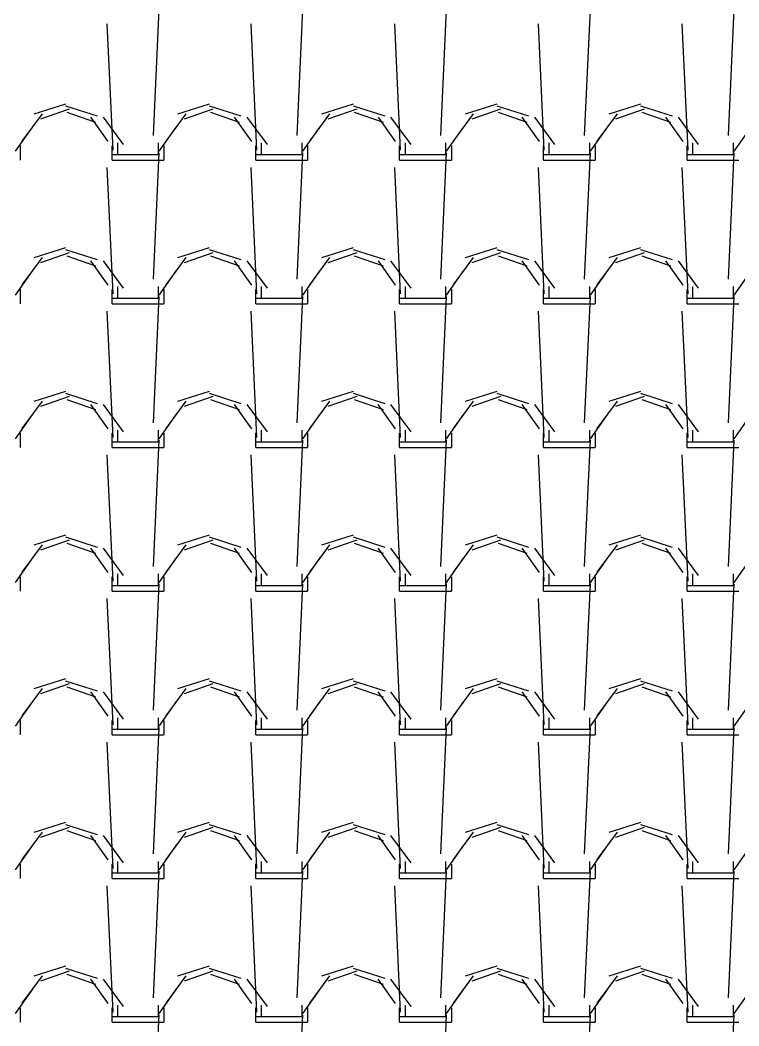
# Model space of a CAD drawing. Header units: millimetres. Extents: x 3923 to 4007, y 744 to 863.
# Drawn here: x 3936.375 to 3937.635, y 830.919 to 832.683 of the extents above; entities that cross this region are included whole.
import ezdxf

# ---------------------------------------------------------------- set-up
doc = ezdxf.new("R2010")
doc.units = ezdxf.units.MM
doc.layers.add('-HIDRO', color=8, linetype='Continuous')

msp = doc.modelspace()

# ---------------------------------------------------------------- linework, layer by layer
at = {"layer": '-HIDRO', "linetype": 'Continuous'}
for p, q in [((3936.609, 832.4807), (3936.6191, 832.7025)), ((3936.861, 832.4807), (3936.8711, 832.7025)), ((3937.113, 832.4807), (3937.1231, 832.7025)), ((3937.365, 832.4807), (3937.3751, 832.7025)), ((3937.617, 832.4807), (3937.6271, 832.7025)), ((3936.5383, 832.4551), (3936.5282, 832.6769)), ((3936.7903, 832.4551), (3936.7802, 832.6769)), ((3937.0423, 832.4551), (3937.0322, 832.6769)), ((3937.2943, 832.4551), (3937.2842, 832.6769)), ((3937.5463, 832.4551), (3937.5362, 832.6769)), ((3936.4551, 832.5361), (3936.3996, 832.5184)), ((3936.4615, 832.5272), (3936.4111, 832.5095)), ((3936.5111, 832.5145), (3936.4556, 832.5321)), ((3936.5082, 832.5036), (3936.4578, 832.5212)), ((3936.7071, 832.5361), (3936.6516, 832.5184)), ((3936.7135, 832.5272), (3936.6631, 832.5095)), ((3936.7631, 832.5145), (3936.7076, 832.5321)), ((3936.7602, 832.5036), (3936.7098, 832.5212)), ((3936.9591, 832.5361), (3936.9036, 832.5184)), ((3936.9655, 832.5272), (3936.9151, 832.5095)), ((3937.0151, 832.5145), (3936.9596, 832.5321)), ((3937.0122, 832.5036), (3936.9618, 832.5212)), ((3937.2111, 832.5361), (3937.1556, 832.5184)), ((3937.2175, 832.5272), (3937.1671, 832.5095)), ((3937.2671, 832.5145), (3937.2116, 832.5321)), ((3937.2642, 832.5036), (3937.2138, 832.5212)), ((3937.4631, 832.5361), (3937.4076, 832.5184)), ((3937.4695, 832.5272), (3937.4191, 832.5095)), ((3937.5191, 832.5145), (3937.4636, 832.5321)), ((3937.5162, 832.5036), (3937.4658, 832.5212)), ((3936.4139, 832.5189), (3936.3786, 832.471)), ((3936.5297, 832.4705), (3936.4994, 832.5133)), ((3936.5569, 832.4651), (3936.5216, 832.513)), ((3936.6659, 832.5189), (3936.6306, 832.471)), ((3936.7817, 832.4705), (3936.7515, 832.5133)), ((3936.8089, 832.4651), (3936.7736, 832.513)), ((3936.9179, 832.5189), (3936.8826, 832.471)), ((3937.0337, 832.4705), (3937.0035, 832.5133)), ((3937.0609, 832.4651), (3937.0256, 832.513)), ((3937.1699, 832.5189), (3937.1346, 832.471)), ((3937.2857, 832.4705), (3937.2555, 832.5133)), ((3937.3129, 832.4651), (3937.2776, 832.513)), ((3937.4219, 832.5189), (3937.3866, 832.471)), ((3937.5377, 832.4705), (3937.5075, 832.5133)), ((3937.5649, 832.4651), (3937.5296, 832.513)), ((3936.3969, 832.4959), (3936.3666, 832.4531)), ((3936.6489, 832.4959), (3936.6186, 832.4531)), ((3936.9009, 832.4959), (3936.8706, 832.4531)), ((3937.1529, 832.4959), (3937.1226, 832.4531)), ((3937.4049, 832.4959), (3937.3746, 832.4531)), ((3937.6569, 832.4959), (3937.6266, 832.4531)), ((3936.5468, 832.4477), (3936.5468, 832.4678)), ((3936.6174, 832.4678), (3936.6174, 832.4477)), ((3936.7988, 832.4477), (3936.7988, 832.4678)), ((3936.8694, 832.4678), (3936.8694, 832.4477)), ((3937.0508, 832.4477), (3937.0508, 832.4678)), ((3937.1214, 832.4678), (3937.1214, 832.4477)), ((3937.3028, 832.4477), (3937.3028, 832.4678)), ((3937.3734, 832.4678), (3937.3734, 832.4477)), ((3937.5548, 832.4477), (3937.5548, 832.4678)), ((3937.6254, 832.4678), (3937.6254, 832.4477)), ((3936.3754, 832.4628), (3936.3754, 832.4376)), ((3936.5367, 832.4376), (3936.5367, 832.4628)), ((3936.609, 832.2287), (3936.6191, 832.4505)), ((3936.6274, 832.4628), (3936.6274, 832.4376)), ((3936.7887, 832.4376), (3936.7887, 832.4628)), ((3936.861, 832.2287), (3936.8711, 832.4505)), ((3936.8794, 832.4628), (3936.8794, 832.4376)), ((3937.0407, 832.4376), (3937.0407, 832.4628)), ((3937.113, 832.2287), (3937.1231, 832.4505)), ((3937.1314, 832.4628), (3937.1314, 832.4376)), ((3937.2927, 832.4376), (3937.2927, 832.4628)), ((3937.365, 832.2287), (3937.3751, 832.4505)), ((3937.3834, 832.4628), (3937.3834, 832.4376)), ((3937.5447, 832.4376), (3937.5447, 832.4628)), ((3937.617, 832.2287), (3937.6271, 832.4505)), ((3936.5367, 832.4477), (3936.5468, 832.4477)), ((3936.5367, 832.4376), (3936.5468, 832.4376)), ((3936.5468, 832.4477), (3936.6174, 832.4477)), ((3936.5468, 832.4376), (3936.6274, 832.4376)), ((3936.7887, 832.4477), (3936.7988, 832.4477)), ((3936.7887, 832.4376), (3936.7988, 832.4376)), ((3936.7988, 832.4477), (3936.8694, 832.4477)), ((3936.7988, 832.4376), (3936.8794, 832.4376)), ((3937.0407, 832.4477), (3937.0508, 832.4477)), ((3937.0407, 832.4376), (3937.0508, 832.4376)), ((3937.0508, 832.4477), (3937.1214, 832.4477)), ((3937.0508, 832.4376), (3937.1314, 832.4376)), ((3937.2927, 832.4477), (3937.3028, 832.4477)), ((3937.2927, 832.4376), (3937.3028, 832.4376)), ((3937.3028, 832.4477), (3937.3734, 832.4477)), ((3937.3028, 832.4376), (3937.3834, 832.4376)), ((3937.5447, 832.4477), (3937.5548, 832.4477)), ((3937.5447, 832.4376), (3937.5548, 832.4376)), ((3937.5548, 832.4477), (3937.6254, 832.4477)), ((3937.5548, 832.4376), (3937.6354, 832.4376)), ((3936.5383, 832.2031), (3936.5282, 832.4248)), ((3936.7903, 832.2031), (3936.7802, 832.4249)), ((3937.0423, 832.2031), (3937.0322, 832.4249)), ((3937.2943, 832.2031), (3937.2842, 832.4249)), ((3937.5463, 832.2031), (3937.5362, 832.4249)), ((3936.4551, 832.2841), (3936.3996, 832.2664)), ((3936.4615, 832.2752), (3936.4111, 832.2575)), ((3936.5111, 832.2625), (3936.4556, 832.2801)), ((3936.7071, 832.2841), (3936.6516, 832.2664)), ((3936.7135, 832.2752), (3936.6631, 832.2575)), ((3936.7631, 832.2625), (3936.7076, 832.2801)), ((3936.9591, 832.2841), (3936.9036, 832.2664)), ((3936.9655, 832.2752), (3936.9151, 832.2575)), ((3937.0151, 832.2625), (3936.9596, 832.2801)), ((3937.2111, 832.2841), (3937.1556, 832.2664)), ((3937.2175, 832.2752), (3937.1671, 832.2575)), ((3937.2671, 832.2625), (3937.2116, 832.2801)), ((3937.4631, 832.2841), (3937.4076, 832.2664)), ((3937.4695, 832.2752), (3937.4191, 832.2575)), ((3937.5191, 832.2625), (3937.4636, 832.2801)), ((3936.4139, 832.2669), (3936.3786, 832.219)), ((3936.5082, 832.2516), (3936.4578, 832.2692)), ((3936.5297, 832.2185), (3936.4994, 832.2613)), ((3936.5569, 832.2131), (3936.5216, 832.261)), ((3936.6659, 832.2669), (3936.6306, 832.219)), ((3936.7602, 832.2516), (3936.7098, 832.2692)), ((3936.7817, 832.2185), (3936.7514, 832.2613)), ((3936.8089, 832.2131), (3936.7736, 832.261)), ((3936.9179, 832.2669), (3936.8826, 832.219)), ((3937.0122, 832.2516), (3936.9618, 832.2692)), ((3937.0337, 832.2185), (3937.0035, 832.2613)), ((3937.0609, 832.2131), (3937.0256, 832.261)), ((3937.1699, 832.2669), (3937.1346, 832.219)), ((3937.2642, 832.2516), (3937.2138, 832.2692)), ((3937.2857, 832.2185), (3937.2555, 832.2613)), ((3937.3129, 832.2131), (3937.2776, 832.261)), ((3937.4219, 832.2669), (3937.3866, 832.219)), ((3937.5162, 832.2516), (3937.4658, 832.2692)), ((3937.5377, 832.2185), (3937.5075, 832.2613)), ((3937.5649, 832.2131), (3937.5296, 832.261)), ((3936.3969, 832.2439), (3936.3666, 832.2011)), ((3936.6489, 832.2439), (3936.6186, 832.2011)), ((3936.9009, 832.2439), (3936.8706, 832.2011)), ((3937.1529, 832.2439), (3937.1226, 832.2011)), ((3937.4049, 832.2439), (3937.3746, 832.2011)), ((3937.6569, 832.2439), (3937.6266, 832.2011)), ((3936.3754, 832.2108), (3936.3754, 832.1856)), ((3936.5367, 832.1856), (3936.5367, 832.2108)), ((3936.5468, 832.1957), (3936.5468, 832.2158)), ((3936.6174, 832.2158), (3936.6174, 832.1957)), ((3936.6274, 832.2108), (3936.6274, 832.1856)), ((3936.7887, 832.1856), (3936.7887, 832.2108)), ((3936.7988, 832.1957), (3936.7988, 832.2158)), ((3936.8694, 832.2158), (3936.8694, 832.1957)), ((3936.8794, 832.2108), (3936.8794, 832.1856)), ((3937.0407, 832.1856), (3937.0407, 832.2108)), ((3937.0508, 832.1957), (3937.0508, 832.2158)), ((3937.1214, 832.2158), (3937.1214, 832.1957)), ((3937.1314, 832.2108), (3937.1314, 832.1856)), ((3937.2927, 832.1856), (3937.2927, 832.2108)), ((3937.3028, 832.1957), (3937.3028, 832.2158)), ((3937.3734, 832.2158), (3937.3734, 832.1957)), ((3937.3834, 832.2108), (3937.3834, 832.1856)), ((3937.5447, 832.1856), (3937.5447, 832.2108)), ((3937.5548, 832.1957), (3937.5548, 832.2158)), ((3937.6254, 832.2158), (3937.6254, 832.1957)), ((3936.5367, 832.1957), (3936.5468, 832.1957)), ((3936.5367, 832.1856), (3936.5468, 832.1856)), ((3936.5468, 832.1957), (3936.6174, 832.1957)), ((3936.5468, 832.1856), (3936.6274, 832.1856)), ((3936.609, 831.9767), (3936.6191, 832.1985)), ((3936.7887, 832.1957), (3936.7988, 832.1957)), ((3936.7887, 832.1856), (3936.7988, 832.1856)), ((3936.7988, 832.1957), (3936.8694, 832.1957)), ((3936.7988, 832.1856), (3936.8794, 832.1856)), ((3936.861, 831.9767), (3936.8711, 832.1985)), ((3937.0407, 832.1957), (3937.0508, 832.1957)), ((3937.0407, 832.1856), (3937.0508, 832.1856)), ((3937.0508, 832.1957), (3937.1214, 832.1957)), ((3937.0508, 832.1856), (3937.1314, 832.1856)), ((3937.113, 831.9767), (3937.1231, 832.1985)), ((3937.2927, 832.1957), (3937.3028, 832.1957)), ((3937.2927, 832.1856), (3937.3028, 832.1856)), ((3937.3028, 832.1957), (3937.3734, 832.1957)), ((3937.3028, 832.1856), (3937.3834, 832.1856)), ((3937.365, 831.9767), (3937.3751, 832.1985)), ((3937.5447, 832.1957), (3937.5548, 832.1957)), ((3937.5447, 832.1856), (3937.5548, 832.1856)), ((3937.5548, 832.1957), (3937.6254, 832.1957)), ((3937.5548, 832.1856), (3937.6354, 832.1856)), ((3937.617, 831.9767), (3937.6271, 832.1985)), ((3936.5383, 831.9511), (3936.5282, 832.1728)), ((3936.7903, 831.9511), (3936.7802, 832.1729)), ((3937.0423, 831.9511), (3937.0322, 832.1729)), ((3937.2943, 831.9511), (3937.2842, 832.1729)), ((3937.5463, 831.9511), (3937.5362, 832.1729)), ((3936.4551, 832.0321), (3936.3996, 832.0144)), ((3936.5111, 832.0105), (3936.4556, 832.0281)), ((3936.7071, 832.0321), (3936.6516, 832.0144)), ((3936.7631, 832.0105), (3936.7076, 832.0281)), ((3936.9591, 832.0321), (3936.9036, 832.0144)), ((3937.0151, 832.0105), (3936.9596, 832.0281)), ((3937.2111, 832.0321), (3937.1556, 832.0144)), ((3937.2671, 832.0105), (3937.2116, 832.0281)), ((3937.4631, 832.0321), (3937.4076, 832.0144)), ((3937.5191, 832.0105), (3937.4636, 832.0281)), ((3936.4139, 832.0149), (3936.3786, 831.967)), ((3936.4615, 832.0232), (3936.4111, 832.0055)), ((3936.5082, 831.9996), (3936.4578, 832.0172)), ((3936.5297, 831.9665), (3936.4994, 832.0093)), ((3936.5569, 831.9611), (3936.5216, 832.009)), ((3936.6659, 832.0149), (3936.6306, 831.967)), ((3936.7135, 832.0232), (3936.6631, 832.0055)), ((3936.7602, 831.9996), (3936.7098, 832.0172)), ((3936.7817, 831.9665), (3936.7514, 832.0093)), ((3936.8089, 831.9611), (3936.7736, 832.009)), ((3936.9179, 832.0149), (3936.8826, 831.967)), ((3936.9655, 832.0232), (3936.9151, 832.0055)), ((3937.0122, 831.9996), (3936.9618, 832.0172)), ((3937.0337, 831.9665), (3937.0034, 832.0093)), ((3937.0609, 831.9611), (3937.0256, 832.009)), ((3937.1699, 832.0149), (3937.1346, 831.967)), ((3937.2175, 832.0232), (3937.1671, 832.0055)), ((3937.2642, 831.9996), (3937.2138, 832.0172)), ((3937.2857, 831.9665), (3937.2555, 832.0093)), ((3937.3129, 831.9611), (3937.2776, 832.009)), ((3937.4219, 832.0149), (3937.3866, 831.967)), ((3937.4695, 832.0232), (3937.4191, 832.0055)), ((3937.5162, 831.9996), (3937.4658, 832.0172)), ((3937.5377, 831.9665), (3937.5075, 832.0093)), ((3937.5649, 831.9611), (3937.5296, 832.009)), ((3936.3969, 831.9919), (3936.3666, 831.9491)), ((3936.6489, 831.9919), (3936.6186, 831.9491)), ((3936.9009, 831.9919), (3936.8706, 831.9491)), ((3937.1529, 831.9919), (3937.1226, 831.9491)), ((3937.4049, 831.9919), (3937.3746, 831.9491)), ((3937.6569, 831.9919), (3937.6266, 831.9491)), ((3936.3754, 831.9588), (3936.3754, 831.9336)), ((3936.5367, 831.9336), (3936.5367, 831.9588)), ((3936.5468, 831.9437), (3936.5468, 831.9638)), ((3936.6174, 831.9638), (3936.6174, 831.9437)), ((3936.6274, 831.9588), (3936.6274, 831.9336)), ((3936.7887, 831.9336), (3936.7887, 831.9588)), ((3936.7988, 831.9437), (3936.7988, 831.9638)), ((3936.8694, 831.9638), (3936.8694, 831.9437)), ((3936.8794, 831.9588), (3936.8794, 831.9336)), ((3937.0407, 831.9336), (3937.0407, 831.9588)), ((3937.0508, 831.9437), (3937.0508, 831.9638)), ((3937.1214, 831.9638), (3937.1214, 831.9437)), ((3937.1314, 831.9588), (3937.1314, 831.9336)), ((3937.2927, 831.9336), (3937.2927, 831.9588)), ((3937.3028, 831.9437), (3937.3028, 831.9638)), ((3937.3734, 831.9638), (3937.3734, 831.9437)), ((3937.3834, 831.9588), (3937.3834, 831.9336)), ((3937.5447, 831.9336), (3937.5447, 831.9588)), ((3937.5548, 831.9437), (3937.5548, 831.9638)), ((3937.6254, 831.9638), (3937.6254, 831.9437)), ((3936.5367, 831.9437), (3936.5468, 831.9437)), ((3936.5468, 831.9437), (3936.6174, 831.9437)), ((3936.609, 831.7247), (3936.6191, 831.9465)), ((3936.7887, 831.9437), (3936.7988, 831.9437)), ((3936.7988, 831.9437), (3936.8694, 831.9437)), ((3936.861, 831.7247), (3936.8711, 831.9465)), ((3937.0407, 831.9437), (3937.0508, 831.9437)), ((3937.0508, 831.9437), (3937.1214, 831.9437)), ((3937.113, 831.7247), (3937.1231, 831.9465)), ((3937.2927, 831.9437), (3937.3028, 831.9437)), ((3937.3028, 831.9437), (3937.3734, 831.9437)), ((3937.365, 831.7247), (3937.3751, 831.9465)), ((3937.5447, 831.9437), (3937.5548, 831.9437)), ((3937.5548, 831.9437), (3937.6254, 831.9437)), ((3937.617, 831.7247), (3937.6271, 831.9465)), ((3936.5383, 831.6991), (3936.5282, 831.9208)), ((3936.5367, 831.9336), (3936.5468, 831.9336)), ((3936.5468, 831.9336), (3936.6274, 831.9336)), ((3936.7903, 831.6991), (3936.7802, 831.9209)), ((3936.7887, 831.9336), (3936.7988, 831.9336)), ((3936.7988, 831.9336), (3936.8794, 831.9336)), ((3937.0423, 831.6991), (3937.0322, 831.9209)), ((3937.0407, 831.9336), (3937.0508, 831.9336)), ((3937.0508, 831.9336), (3937.1314, 831.9336)), ((3937.2943, 831.6991), (3937.2842, 831.9209)), ((3937.2927, 831.9336), (3937.3028, 831.9336)), ((3937.3028, 831.9336), (3937.3834, 831.9336)), ((3937.5463, 831.6991), (3937.5362, 831.9209)), ((3937.5447, 831.9336), (3937.5548, 831.9336)), ((3937.5548, 831.9336), (3937.6354, 831.9336)), ((3936.4551, 831.7801), (3936.3996, 831.7624)), ((3936.7071, 831.7801), (3936.6516, 831.7624)), ((3936.9591, 831.7801), (3936.9036, 831.7624)), ((3937.2111, 831.7801), (3937.1556, 831.7624)), ((3937.4631, 831.7801), (3937.4076, 831.7624)), ((3936.4139, 831.7629), (3936.3786, 831.715)), ((3936.4615, 831.7712), (3936.4111, 831.7535)), ((3936.5111, 831.7585), (3936.4556, 831.7761)), ((3936.5082, 831.7476), (3936.4578, 831.7652)), ((3936.6659, 831.7629), (3936.6306, 831.715)), ((3936.7135, 831.7712), (3936.6631, 831.7535)), ((3936.7631, 831.7585), (3936.7076, 831.7761)), ((3936.7602, 831.7476), (3936.7098, 831.7652)), ((3936.9179, 831.7629), (3936.8826, 831.715)), ((3936.9655, 831.7712), (3936.9151, 831.7535)), ((3937.0151, 831.7585), (3936.9596, 831.7761)), ((3937.0122, 831.7476), (3936.9618, 831.7652)), ((3937.1699, 831.7629), (3937.1346, 831.715)), ((3937.2175, 831.7712), (3937.1671, 831.7535)), ((3937.2671, 831.7585), (3937.2116, 831.7761)), ((3937.2642, 831.7476), (3937.2138, 831.7652)), ((3937.4219, 831.7629), (3937.3866, 831.715)), ((3937.4695, 831.7712), (3937.4191, 831.7535)), ((3937.5191, 831.7585), (3937.4636, 831.7761)), ((3937.5162, 831.7476), (3937.4658, 831.7652)), ((3936.5297, 831.7145), (3936.4994, 831.7573)), ((3936.5569, 831.7091), (3936.5216, 831.757)), ((3936.7817, 831.7145), (3936.7514, 831.7573)), ((3936.8089, 831.7091), (3936.7736, 831.757)), ((3937.0337, 831.7145), (3937.0034, 831.7573)), ((3937.0609, 831.7091), (3937.0256, 831.757)), ((3937.2857, 831.7145), (3937.2555, 831.7573)), ((3937.3129, 831.7091), (3937.2776, 831.757)), ((3937.5377, 831.7145), (3937.5075, 831.7573)), ((3937.5649, 831.7091), (3937.5296, 831.757)), ((3936.3969, 831.7399), (3936.3666, 831.6971)), ((3936.6489, 831.7399), (3936.6186, 831.6971)), ((3936.9009, 831.7399), (3936.8706, 831.6971)), ((3937.1529, 831.7399), (3937.1226, 831.6971)), ((3937.4049, 831.7399), (3937.3746, 831.6971)), ((3937.6569, 831.7399), (3937.6266, 831.6971)), ((3936.5468, 831.6917), (3936.5468, 831.7118)), ((3936.6174, 831.7118), (3936.6174, 831.6917)), ((3936.7988, 831.6917), (3936.7988, 831.7118)), ((3936.8694, 831.7118), (3936.8694, 831.6917)), ((3937.0508, 831.6917), (3937.0508, 831.7118)), ((3937.1214, 831.7118), (3937.1214, 831.6917)), ((3937.3028, 831.6917), (3937.3028, 831.7118)), ((3937.3734, 831.7118), (3937.3734, 831.6917)), ((3937.5548, 831.6917), (3937.5548, 831.7118)), ((3937.6254, 831.7118), (3937.6254, 831.6917)), ((3936.3754, 831.7068), (3936.3754, 831.6816)), ((3936.5367, 831.6816), (3936.5367, 831.7068)), ((3936.5367, 831.6917), (3936.5468, 831.6917)), ((3936.5468, 831.6917), (3936.6174, 831.6917)), ((3936.609, 831.4727), (3936.6191, 831.6945)), ((3936.6274, 831.7068), (3936.6274, 831.6816)), ((3936.7887, 831.6816), (3936.7887, 831.7068)), ((3936.7887, 831.6917), (3936.7988, 831.6917)), ((3936.7988, 831.6917), (3936.8694, 831.6917)), ((3936.861, 831.4727), (3936.8711, 831.6945)), ((3936.8794, 831.7068), (3936.8794, 831.6816)), ((3937.0407, 831.6816), (3937.0407, 831.7068)), ((3937.0407, 831.6917), (3937.0508, 831.6917)), ((3937.0508, 831.6917), (3937.1214, 831.6917)), ((3937.113, 831.4727), (3937.1231, 831.6945)), ((3937.1314, 831.7068), (3937.1314, 831.6816)), ((3937.2927, 831.6816), (3937.2927, 831.7068)), ((3937.2927, 831.6917), (3937.3028, 831.6917)), ((3937.3028, 831.6917), (3937.3734, 831.6917)), ((3937.365, 831.4727), (3937.3751, 831.6945)), ((3937.3834, 831.7068), (3937.3834, 831.6816)), ((3937.5447, 831.6816), (3937.5447, 831.7068)), ((3937.5447, 831.6917), (3937.5548, 831.6917)), ((3937.5548, 831.6917), (3937.6254, 831.6917)), ((3937.617, 831.4727), (3937.6271, 831.6945)), ((3936.5367, 831.6816), (3936.5468, 831.6816)), ((3936.5468, 831.6816), (3936.6274, 831.6816)), ((3936.7887, 831.6816), (3936.7988, 831.6816)), ((3936.7988, 831.6816), (3936.8794, 831.6816)), ((3937.0407, 831.6816), (3937.0508, 831.6816)), ((3937.0508, 831.6816), (3937.1314, 831.6816)), ((3937.2927, 831.6816), (3937.3028, 831.6816)), ((3937.3028, 831.6816), (3937.3834, 831.6816)), ((3937.5447, 831.6816), (3937.5548, 831.6816)), ((3937.5548, 831.6816), (3937.6354, 831.6816)), ((3936.5383, 831.4471), (3936.5282, 831.6688)), ((3936.7903, 831.4471), (3936.7802, 831.6689)), ((3937.0423, 831.4471), (3937.0322, 831.6689)), ((3937.2943, 831.4471), (3937.2842, 831.6689)), ((3937.5463, 831.4471), (3937.5362, 831.6689)), ((3936.4551, 831.5281), (3936.3996, 831.5104)), ((3936.4615, 831.5192), (3936.4111, 831.5015)), ((3936.5111, 831.5065), (3936.4556, 831.5241)), ((3936.7071, 831.5281), (3936.6516, 831.5104)), ((3936.7135, 831.5192), (3936.6631, 831.5015)), ((3936.7631, 831.5065), (3936.7076, 831.5241)), ((3936.9591, 831.5281), (3936.9036, 831.5104)), ((3936.9655, 831.5192), (3936.9151, 831.5015)), ((3937.0151, 831.5065), (3936.9596, 831.5241)), ((3937.2111, 831.5281), (3937.1556, 831.5104)), ((3937.2175, 831.5192), (3937.1671, 831.5015)), ((3937.2671, 831.5065), (3937.2116, 831.5241)), ((3937.4631, 831.5281), (3937.4076, 831.5104)), ((3937.4695, 831.5192), (3937.4191, 831.5015)), ((3937.5191, 831.5065), (3937.4636, 831.5241)), ((3936.4139, 831.5109), (3936.3786, 831.463)), ((3936.5082, 831.4956), (3936.4578, 831.5132)), ((3936.5297, 831.4625), (3936.4994, 831.5053)), ((3936.5569, 831.4571), (3936.5216, 831.505)), ((3936.6659, 831.5109), (3936.6306, 831.463)), ((3936.7602, 831.4956), (3936.7098, 831.5132)), ((3936.7817, 831.4625), (3936.7514, 831.5053)), ((3936.8089, 831.4571), (3936.7736, 831.505)), ((3936.9179, 831.5109), (3936.8826, 831.463)), ((3937.0122, 831.4956), (3936.9618, 831.5132)), ((3937.0337, 831.4625), (3937.0034, 831.5053)), ((3937.0609, 831.4571), (3937.0256, 831.505)), ((3937.1699, 831.5109), (3937.1346, 831.463)), ((3937.2642, 831.4956), (3937.2138, 831.5132)), ((3937.2857, 831.4625), (3937.2554, 831.5053)), ((3937.3129, 831.4571), (3937.2776, 831.505)), ((3937.4219, 831.5109), (3937.3866, 831.463)), ((3937.5162, 831.4956), (3937.4658, 831.5132)), ((3937.5377, 831.4625), (3937.5075, 831.5053)), ((3937.5649, 831.4571), (3937.5296, 831.505)), ((3936.3969, 831.4879), (3936.3666, 831.4451)), ((3936.6489, 831.4879), (3936.6186, 831.4451)), ((3936.9009, 831.4879), (3936.8706, 831.4451)), ((3937.1529, 831.4879), (3937.1226, 831.4451)), ((3937.4049, 831.4879), (3937.3746, 831.4451)), ((3937.6569, 831.4879), (3937.6266, 831.4451)), ((3936.3754, 831.4548), (3936.3754, 831.4296)), ((3936.5367, 831.4296), (3936.5367, 831.4548)), ((3936.5468, 831.4397), (3936.5468, 831.4598)), ((3936.6174, 831.4598), (3936.6174, 831.4397)), ((3936.6274, 831.4548), (3936.6274, 831.4296)), ((3936.7887, 831.4296), (3936.7887, 831.4548)), ((3936.7988, 831.4397), (3936.7988, 831.4598)), ((3936.8694, 831.4598), (3936.8694, 831.4397)), ((3936.8794, 831.4548), (3936.8794, 831.4296)), ((3937.0407, 831.4296), (3937.0407, 831.4548)), ((3937.0508, 831.4397), (3937.0508, 831.4598)), ((3937.1214, 831.4598), (3937.1214, 831.4397)), ((3937.1314, 831.4548), (3937.1314, 831.4296)), ((3937.2927, 831.4296), (3937.2927, 831.4548)), ((3937.3028, 831.4397), (3937.3028, 831.4598)), ((3937.3734, 831.4598), (3937.3734, 831.4397)), ((3937.3834, 831.4548), (3937.3834, 831.4296)), ((3937.5447, 831.4296), (3937.5447, 831.4548)), ((3937.5548, 831.4397), (3937.5548, 831.4598)), ((3937.6254, 831.4598), (3937.6254, 831.4397)), ((3936.5367, 831.4397), (3936.5468, 831.4397)), ((3936.5367, 831.4296), (3936.5468, 831.4296)), ((3936.5468, 831.4397), (3936.6174, 831.4397)), ((3936.5468, 831.4296), (3936.6274, 831.4296)), ((3936.609, 831.2207), (3936.6191, 831.4425)), ((3936.7887, 831.4397), (3936.7988, 831.4397)), ((3936.7887, 831.4296), (3936.7988, 831.4296)), ((3936.7988, 831.4397), (3936.8694, 831.4397)), ((3936.7988, 831.4296), (3936.8794, 831.4296)), ((3936.861, 831.2207), (3936.8711, 831.4425)), ((3937.0407, 831.4397), (3937.0508, 831.4397)), ((3937.0407, 831.4296), (3937.0508, 831.4296)), ((3937.0508, 831.4397), (3937.1214, 831.4397)), ((3937.0508, 831.4296), (3937.1314, 831.4296)), ((3937.113, 831.2207), (3937.1231, 831.4425)), ((3937.2927, 831.4397), (3937.3028, 831.4397)), ((3937.2927, 831.4296), (3937.3028, 831.4296)), ((3937.3028, 831.4397), (3937.3734, 831.4397)), ((3937.3028, 831.4296), (3937.3834, 831.4296)), ((3937.365, 831.2207), (3937.3751, 831.4425)), ((3937.5447, 831.4397), (3937.5548, 831.4397)), ((3937.5447, 831.4296), (3937.5548, 831.4296)), ((3937.5548, 831.4397), (3937.6254, 831.4397)), ((3937.5548, 831.4296), (3937.6354, 831.4296)), ((3937.617, 831.2207), (3937.6271, 831.4425)), ((3936.5383, 831.1951), (3936.5282, 831.4168)), ((3936.7903, 831.1951), (3936.7802, 831.4169)), ((3937.0423, 831.1951), (3937.0322, 831.4169)), ((3937.2943, 831.1951), (3937.2842, 831.4169)), ((3937.5463, 831.1951), (3937.5362, 831.4169)), ((3936.4551, 831.2761), (3936.3996, 831.2584)), ((3936.5111, 831.2545), (3936.4556, 831.2721)), ((3936.7071, 831.2761), (3936.6516, 831.2584)), ((3936.7631, 831.2545), (3936.7076, 831.2721)), ((3936.9591, 831.2761), (3936.9036, 831.2584)), ((3937.0151, 831.2545), (3936.9596, 831.2721)), ((3937.2111, 831.2761), (3937.1556, 831.2584)), ((3937.2671, 831.2545), (3937.2116, 831.2721)), ((3937.4631, 831.2761), (3937.4076, 831.2584)), ((3937.5191, 831.2545), (3937.4636, 831.2721)), ((3936.4139, 831.2589), (3936.3786, 831.211)), ((3936.4615, 831.2671), (3936.4111, 831.2495)), ((3936.5082, 831.2436), (3936.4578, 831.2612)), ((3936.5297, 831.2105), (3936.4994, 831.2533)), ((3936.5569, 831.2051), (3936.5216, 831.253)), ((3936.6659, 831.2589), (3936.6306, 831.211)), ((3936.7135, 831.2671), (3936.6631, 831.2495)), ((3936.7602, 831.2436), (3936.7098, 831.2612)), ((3936.7817, 831.2105), (3936.7514, 831.2533)), ((3936.8089, 831.2051), (3936.7736, 831.253)), ((3936.9179, 831.2589), (3936.8826, 831.211)), ((3936.9655, 831.2671), (3936.9151, 831.2495)), ((3937.0122, 831.2436), (3936.9618, 831.2612)), ((3937.0337, 831.2105), (3937.0034, 831.2533)), ((3937.0609, 831.2051), (3937.0256, 831.253)), ((3937.1699, 831.2589), (3937.1346, 831.211)), ((3937.2175, 831.2671), (3937.1671, 831.2495)), ((3937.2642, 831.2436), (3937.2138, 831.2612)), ((3937.2857, 831.2105), (3937.2554, 831.2533)), ((3937.3129, 831.2051), (3937.2776, 831.253)), ((3937.4219, 831.2589), (3937.3866, 831.211)), ((3937.4695, 831.2671), (3937.4191, 831.2495)), ((3937.5162, 831.2436), (3937.4658, 831.2612)), ((3937.5377, 831.2105), (3937.5074, 831.2533)), ((3937.5649, 831.2051), (3937.5296, 831.253)), ((3936.3969, 831.2359), (3936.3666, 831.1931)), ((3936.6489, 831.2359), (3936.6186, 831.1931)), ((3936.9009, 831.2359), (3936.8706, 831.1931)), ((3937.1529, 831.2359), (3937.1226, 831.1931)), ((3937.4049, 831.2359), (3937.3746, 831.1931)), ((3937.6569, 831.2359), (3937.6266, 831.1931)), ((3936.3754, 831.2028), (3936.3754, 831.1776)), ((3936.5367, 831.1776), (3936.5367, 831.2028)), ((3936.5468, 831.1877), (3936.5468, 831.2078)), ((3936.6174, 831.2078), (3936.6174, 831.1877)), ((3936.6274, 831.2028), (3936.6274, 831.1776)), ((3936.7887, 831.1776), (3936.7887, 831.2028)), ((3936.7988, 831.1877), (3936.7988, 831.2078)), ((3936.8694, 831.2078), (3936.8694, 831.1877)), ((3936.8794, 831.2028), (3936.8794, 831.1776)), ((3937.0407, 831.1776), (3937.0407, 831.2028)), ((3937.0508, 831.1877), (3937.0508, 831.2078)), ((3937.1214, 831.2078), (3937.1214, 831.1877)), ((3937.1314, 831.2028), (3937.1314, 831.1776)), ((3937.2927, 831.1776), (3937.2927, 831.2028)), ((3937.3028, 831.1877), (3937.3028, 831.2078)), ((3937.3734, 831.2078), (3937.3734, 831.1877)), ((3937.3834, 831.2028), (3937.3834, 831.1776)), ((3937.5447, 831.1776), (3937.5447, 831.2028)), ((3937.5548, 831.1877), (3937.5548, 831.2078)), ((3937.6254, 831.2078), (3937.6254, 831.1877)), ((3936.5367, 831.1877), (3936.5468, 831.1877)), ((3936.5468, 831.1877), (3936.6174, 831.1877)), ((3936.609, 830.9687), (3936.6191, 831.1905)), ((3936.7887, 831.1877), (3936.7988, 831.1877)), ((3936.7988, 831.1877), (3936.8694, 831.1877)), ((3936.861, 830.9687), (3936.8711, 831.1905)), ((3937.0407, 831.1877), (3937.0508, 831.1877)), ((3937.0508, 831.1877), (3937.1214, 831.1877)), ((3937.113, 830.9687), (3937.1231, 831.1905)), ((3937.2927, 831.1877), (3937.3028, 831.1877)), ((3937.3028, 831.1877), (3937.3734, 831.1877)), ((3937.365, 830.9687), (3937.3751, 831.1905)), ((3937.5447, 831.1877), (3937.5548, 831.1877)), ((3937.5548, 831.1877), (3937.6254, 831.1877)), ((3937.617, 830.9687), (3937.6271, 831.1905)), ((3936.5383, 830.9431), (3936.5282, 831.1648)), ((3936.5367, 831.1776), (3936.5468, 831.1776)), ((3936.5468, 831.1776), (3936.6274, 831.1776)), ((3936.7903, 830.9431), (3936.7802, 831.1649)), ((3936.7887, 831.1776), (3936.7988, 831.1776)), ((3936.7988, 831.1776), (3936.8794, 831.1776)), ((3937.0423, 830.9431), (3937.0322, 831.1649)), ((3937.0407, 831.1776), (3937.0508, 831.1776)), ((3937.0508, 831.1776), (3937.1314, 831.1776)), ((3937.2943, 830.9431), (3937.2842, 831.1649)), ((3937.2927, 831.1776), (3937.3028, 831.1776)), ((3937.3028, 831.1776), (3937.3834, 831.1776)), ((3937.5463, 830.9431), (3937.5362, 831.1649)), ((3937.5447, 831.1776), (3937.5548, 831.1776)), ((3937.5548, 831.1776), (3937.6354, 831.1776)), ((3936.4551, 831.0241), (3936.3996, 831.0064)), ((3936.7071, 831.0241), (3936.6516, 831.0064)), ((3936.9591, 831.0241), (3936.9036, 831.0064)), ((3937.2111, 831.0241), (3937.1556, 831.0064)), ((3937.4631, 831.0241), (3937.4076, 831.0064)), ((3936.4139, 831.0069), (3936.3786, 830.959)), ((3936.4615, 831.0151), (3936.4111, 830.9975)), ((3936.5111, 831.0025), (3936.4556, 831.0201)), ((3936.5082, 830.9916), (3936.4578, 831.0092)), ((3936.6659, 831.0069), (3936.6306, 830.959)), ((3936.7135, 831.0151), (3936.6631, 830.9975)), ((3936.7631, 831.0025), (3936.7076, 831.0201)), ((3936.7602, 830.9916), (3936.7098, 831.0092)), ((3936.9179, 831.0069), (3936.8826, 830.959)), ((3936.9655, 831.0151), (3936.9151, 830.9975)), ((3937.0151, 831.0025), (3936.9596, 831.0201)), ((3937.0122, 830.9916), (3936.9618, 831.0092)), ((3937.1699, 831.0069), (3937.1346, 830.959)), ((3937.2175, 831.0151), (3937.1671, 830.9975)), ((3937.2671, 831.0025), (3937.2116, 831.0201)), ((3937.2642, 830.9916), (3937.2138, 831.0092)), ((3937.4219, 831.0069), (3937.3866, 830.959)), ((3937.4695, 831.0151), (3937.4191, 830.9975)), ((3937.5191, 831.0025), (3937.4636, 831.0201)), ((3937.5162, 830.9916), (3937.4658, 831.0092)), ((3936.5297, 830.9585), (3936.4994, 831.0013)), ((3936.5569, 830.9531), (3936.5216, 831.001)), ((3936.7817, 830.9585), (3936.7514, 831.0013)), ((3936.8089, 830.9531), (3936.7736, 831.001)), ((3937.0337, 830.9585), (3937.0034, 831.0013)), ((3937.0609, 830.9531), (3937.0256, 831.001)), ((3937.2857, 830.9585), (3937.2554, 831.0013)), ((3937.3129, 830.9531), (3937.2776, 831.001)), ((3937.5377, 830.9585), (3937.5074, 831.0013)), ((3937.5649, 830.9531), (3937.5296, 831.001)), ((3936.3969, 830.9839), (3936.3666, 830.9411)), ((3936.6489, 830.9839), (3936.6186, 830.9411)), ((3936.9009, 830.9839), (3936.8706, 830.9411)), ((3937.1529, 830.9839), (3937.1226, 830.9411)), ((3937.4049, 830.9839), (3937.3746, 830.9411)), ((3937.6569, 830.9839), (3937.6266, 830.9411)), ((3936.3754, 830.9508), (3936.3754, 830.9256)), ((3936.5367, 830.9256), (3936.5367, 830.9508)), ((3936.5468, 830.9357), (3936.5468, 830.9558)), ((3936.6174, 830.9558), (3936.6174, 830.9357)), ((3936.6274, 830.9508), (3936.6274, 830.9256)), ((3936.7887, 830.9256), (3936.7887, 830.9508)), ((3936.7988, 830.9357), (3936.7988, 830.9558)), ((3936.8694, 830.9558), (3936.8694, 830.9357)), ((3936.8794, 830.9508), (3936.8794, 830.9256)), ((3937.0407, 830.9256), (3937.0407, 830.9508)), ((3937.0508, 830.9357), (3937.0508, 830.9558)), ((3937.1214, 830.9558), (3937.1214, 830.9357)), ((3937.1314, 830.9508), (3937.1314, 830.9256)), ((3937.2927, 830.9256), (3937.2927, 830.9508)), ((3937.3028, 830.9357), (3937.3028, 830.9558)), ((3937.3734, 830.9558), (3937.3734, 830.9357)), ((3937.3834, 830.9508), (3937.3834, 830.9256)), ((3937.5447, 830.9256), (3937.5447, 830.9508)), ((3937.5548, 830.9357), (3937.5548, 830.9558)), ((3937.6254, 830.9558), (3937.6254, 830.9357)), ((3936.5367, 830.9357), (3936.5468, 830.9357)), ((3936.5468, 830.9357), (3936.6174, 830.9357)), ((3936.609, 830.7167), (3936.6191, 830.9385)), ((3936.7887, 830.9357), (3936.7988, 830.9357)), ((3936.7988, 830.9357), (3936.8694, 830.9357)), ((3936.861, 830.7167), (3936.8711, 830.9385)), ((3937.0407, 830.9357), (3937.0508, 830.9357)), ((3937.0508, 830.9357), (3937.1214, 830.9357)), ((3937.113, 830.7167), (3937.1231, 830.9385)), ((3937.2927, 830.9357), (3937.3028, 830.9357)), ((3937.3028, 830.9357), (3937.3734, 830.9357)), ((3937.365, 830.7167), (3937.3751, 830.9385)), ((3937.5447, 830.9357), (3937.5548, 830.9357)), ((3937.5548, 830.9357), (3937.6254, 830.9357)), ((3937.617, 830.7167), (3937.6271, 830.9385)), ((3936.5367, 830.9256), (3936.5468, 830.9256)), ((3936.5468, 830.9256), (3936.6274, 830.9256)), ((3936.7887, 830.9256), (3936.7988, 830.9256)), ((3936.7988, 830.9256), (3936.8794, 830.9256)), ((3937.0407, 830.9256), (3937.0508, 830.9256)), ((3937.0508, 830.9256), (3937.1314, 830.9256)), ((3937.2927, 830.9256), (3937.3028, 830.9256)), ((3937.3028, 830.9256), (3937.3834, 830.9256)), ((3937.5447, 830.9256), (3937.5548, 830.9256)), ((3937.5548, 830.9256), (3937.6354, 830.9256))]:
    msp.add_line(p, q, dxfattribs=at)

doc.saveas('drawing.dxf')
